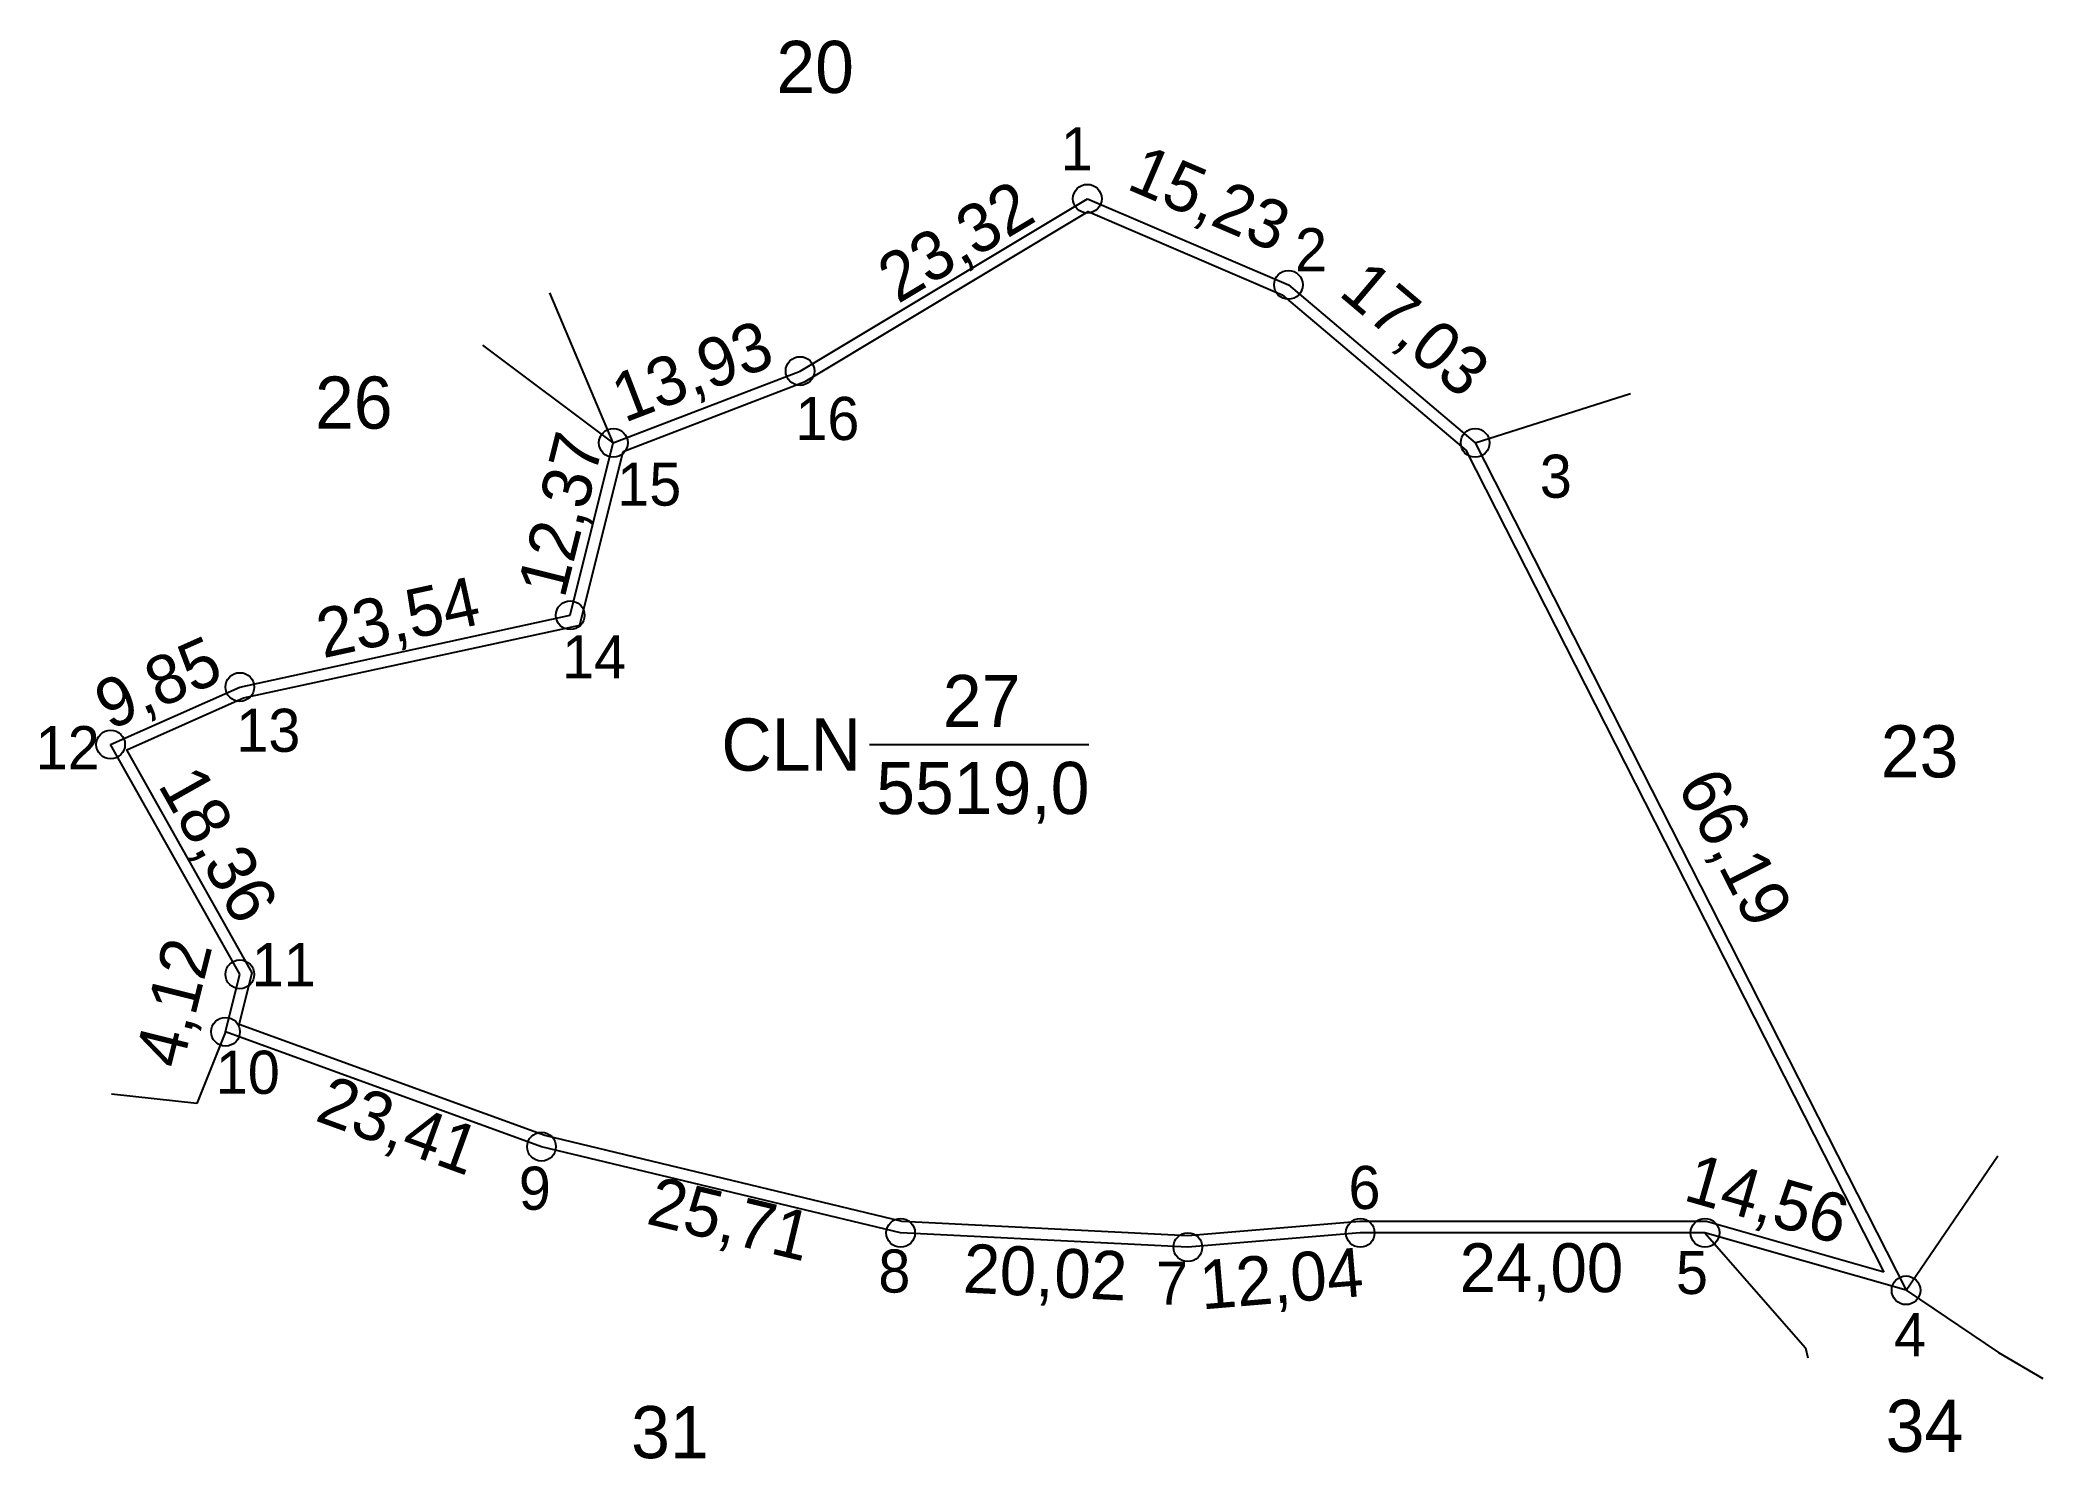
# Model space of a CAD drawing. Extents: x 553036 to 553176, y 1840736 to 1840835.
import ezdxf

# ---------------------------------------------------------------- set-up
doc = ezdxf.new("R2010")
doc.units = 0
for name, color, linetype in [('CanhThua', 7, 'Continuous'), ('ChieuDaiCanhThua', 7, 'Continuous'), ('Level 2', 7, 'Continuous'), ('MocDinhThua', 7, 'Continuous'), ('NhanDiaChinhThua', 7, 'Continuous'), ('NhanTuCan', 7, 'Continuous'), ('RauThua', 7, 'Continuous'), ('SoHieuDinhThua', 7, 'Continuous')]:
    doc.layers.add(name, color=color, linetype=linetype)

msp = doc.modelspace()

# ---------------------------------------------------------------- linework, layer by layer
at = {"layer": 'CanhThua'}
for p, q in [((553089, 1840812), (553109, 1840824)), ((553109, 1840824), (553123, 1840818)), ((553123, 1840818), (553136, 1840807)), ((553076, 1840807), (553089, 1840812)), ((553073, 1840795), (553076, 1840807)), ((553136, 1840807), (553166, 1840748)), ((553050, 1840790), (553073, 1840795)), ((553041, 1840786), (553050, 1840790)), ((553050, 1840770), (553041, 1840786)), ((553049, 1840766), (553050, 1840770)), ((553071, 1840758), (553049, 1840766)), ((553096, 1840752), (553071, 1840758)), ((553116, 1840751), (553096, 1840752)), ((553128, 1840752), (553116, 1840751)), ((553152, 1840752), (553128, 1840752)), ((553166, 1840748), (553152, 1840752))]:
    msp.add_line(p, q, dxfattribs=at)
at = {"layer": 'Level 2'}
msp.add_lwpolyline([(553164.46, 1840749.27), (553152.11, 1840752.8), (553127.97, 1840752.8), (553115.99, 1840751.8), (553096.11, 1840752.8), (553071.23, 1840758.77), (553049.95, 1840766.51), (553050.85, 1840770.11), (553042.13, 1840785.63), (553050.25, 1840789.24), (553073.66, 1840794.32), (553076.68, 1840806.4), (553089.35, 1840811.28), (553109.06, 1840823.1), (553122.57, 1840817.31), (553135.36, 1840806.49)], close=True, dxfattribs=at)
at = {"layer": 'MocDinhThua'}
for centre in [(553109, 1840824), (553123, 1840818), (553089, 1840812), (553076, 1840807), (553136, 1840807), (553073, 1840795), (553050, 1840790), (553041, 1840786), (553050, 1840770), (553049, 1840766), (553071, 1840758), (553096, 1840752), (553128, 1840752), (553152, 1840752), (553116, 1840751), (553166, 1840748)]:
    msp.add_circle(centre, 1, dxfattribs=at)
at = {"layer": 'NhanDiaChinhThua'}
msp.add_line((553093.84, 1840786), (553109.11, 1840786), dxfattribs=at)
at = {"layer": 'RauThua'}
for p, q in [((553076, 1840807), (553071.58, 1840817.45)), ((553076, 1840807), (553066.92, 1840813.81)), ((553136, 1840807), (553146.81, 1840810.44)), ((553049, 1840766), (553047, 1840761)), ((553047, 1840761), (553041.07, 1840761.66)), ((553166, 1840748), (553172.4, 1840757.37)), ((553152, 1840752), (553159, 1840744)), ((553166, 1840748), (553172.44, 1840743.68)), ((553159, 1840744), (553159.17, 1840743.3)), ((553172.44, 1840743.68), (553175.53, 1840741.85))]:
    msp.add_line(p, q, dxfattribs=at)

# ---------------------------------------------------------------- texts
at = {"layer": 'ChieuDaiCanhThua'}
for s, rotation, p in [('15,23', 336.8014, (553111.63, 1840824.72)), ('23,32', 30.9638, (553095.81, 1840816.65)), ('17,03', 319.7636, (553126.41, 1840817.34)), ('13,93', 21.0375, (553076.77, 1840808.38)), ('12,37', 75.9638, (553072.59, 1840796.1)), ('23,54', 12.2648, (553055.79, 1840792)), ('9,85', 23.9625, (553040.93, 1840786.96)), ('18,36', 299.3578, (553044.25, 1840783.19)), ('66,19', 296.9522, (553150.03, 1840783.16)), ('4,12', 75.9638, (553045.95, 1840763.33)), ('23,41', 340.0169, (553055.14, 1840759.85)), ('14,56', 344.0546, (553150.4, 1840754.3)), ('25,71', 346.5043, (553078.2, 1840752.66)), ('20,02', 357.1376, (553100.3, 1840747.85)), ('12,04', 4.7636, (553116.97, 1840746.66))]:
    msp.add_text(s, height=3.404, rotation=rotation, dxfattribs=at).set_placement(p)
msp.add_text('24,00', height=3.404, dxfattribs=at).set_placement((553134.92, 1840747.87))
at = {"layer": 'NhanDiaChinhThua'}
for s, p in [('27', (553098.94, 1840787.21)), ('CLN', (553083.52, 1840784.18)), ('5519,0', (553094.3, 1840781.16))]:
    msp.add_text(s, height=3.631, dxfattribs=at).set_placement(p)
at = {"layer": 'NhanTuCan'}
for s, p in [('20', (553087.35, 1840831.36)), ('26', (553055.23, 1840807.99)), ('23', (553164.24, 1840783.71)), ('34', (553164.58, 1840736.75)), ('31', (553077.24, 1840736.31))]:
    msp.add_text(s, height=3.631, dxfattribs=at).set_placement(p)
at = {"layer": 'SoHieuDinhThua'}
for s, p in [('1', (553107.15, 1840825.97)), ('2', (553123.46, 1840818.95)), ('16', (553088.67, 1840807.2)), ('3', (553140.5, 1840803.18)), ('15', (553076.27, 1840802.63)), ('14', (553072.43, 1840790.6)), ('13', (553049.75, 1840785.49)), ('12', (553035.78, 1840784.28)), ('11', (553050.82, 1840769.17)), ('10', (553048.32, 1840761.68)), ('9', (553069.42, 1840753.61)), ('6', (553127.18, 1840753.66)), ('8', (553094.45, 1840747.84)), ('5', (553149.98, 1840747.74)), ('7', (553113.78, 1840746.99)), ('4', (553165.16, 1840743.41))]:
    msp.add_text(s, height=3, dxfattribs=at).set_placement(p)

doc.saveas('drawing.dxf')
